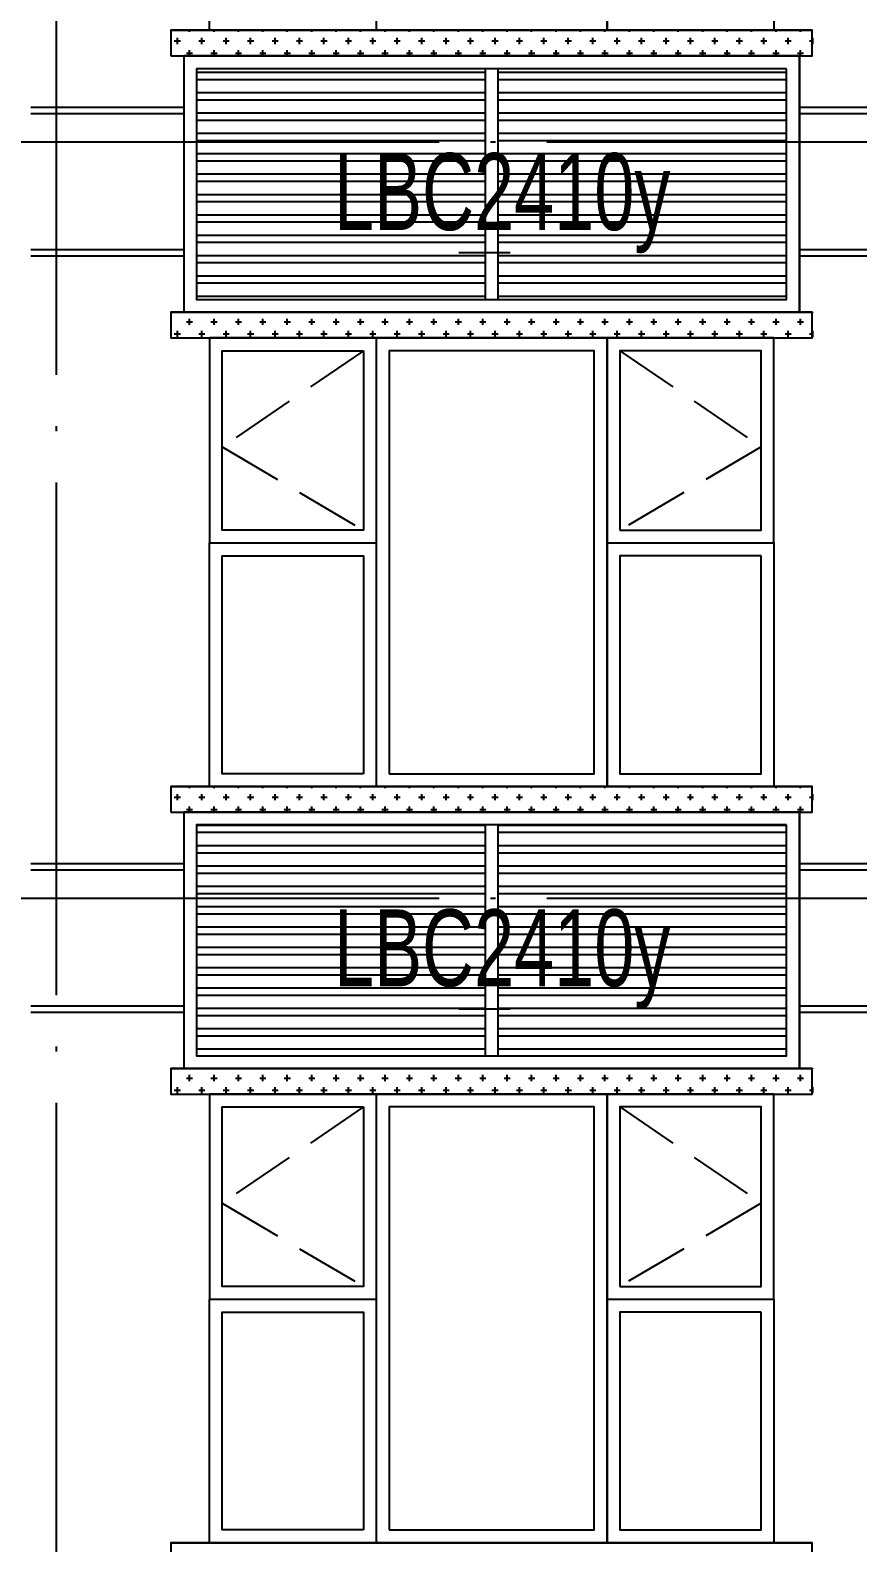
# Model space of a CAD drawing. Extents: x -12446 to 284554, y -295110 to 165007.
# Drawn here: x 58300 to 61526, y -237269 to -231369 of the extents above; entities that cross this region are included whole.
import ezdxf
from ezdxf.enums import TextEntityAlignment as Align

# ---------------------------------------------------------------- set-up
doc = ezdxf.new("R2010")
doc.units = 0
doc.header["$LTSCALE"] = 1000
doc.linetypes.add('AX-14-E$0$AX-85-M02$0$DASH', pattern=[0.35, 0.25, -0.1])
doc.linetypes.add('AX-14-E$0$DOTE', pattern=[2.42, 2, -0.2, 0.02, -0.2])
doc.layers.get('0').update_dxf_attribs({"linetype": 'CONTINUOUS'})
doc.layers.get('Defpoints').update_dxf_attribs({"linetype": 'CONTINUOUS'})
for name, color, linetype in [('A-Anno-Note', 241, 'CONTINUOUS'), ('AX-14-comp-tc$0$AX-T-LMCZ-Z$0$AX-13-E01-E03$0$A-Detl-Patt', 8, 'CONTINUOUS'), ('AX-14-E$0$A-Detl-Fine', 152, 'CONTINUOUS'), ('AX-14-E$0$A-Detl-Patt', 8, 'CONTINUOUS'), ('AX-14-E$0$A-Detl-Thin', 131, 'CONTINUOUS'), ('AX-14-E$0$A-Wind-Iden', 11, 'CONTINUOUS')]:
    doc.layers.add(name, color=color, linetype=linetype)
doc.layers.add('AX-14-E$0$A-Grid', color=222, linetype='AX-14-E$0$DOTE', plot=False)
doc.styles.add('AX-14-E$0$_TCH_DIM', font='JZFZ_ENA', dxfattribs={"width": 0.7, "bigfont": 'JZFZ_CNB'})

# ---------------------------------------------------------------- blocks, each defined once
blk = doc.blocks.new('AX-14-E$0$A$C7DED0338')
at = {"layer": 'AX-14-E$0$A-Detl-Patt'}
h = blk.add_hatch(dxfattribs=at)
h.set_pattern_fill('STEEL', color=256, scale=50, angle=135)
h.set_pattern_definition([(180, (-13688.06, -342499.556), (-7e-15, -79.375), []), (180, (-13716.125, -342527.62), (-7e-15, -79.375), [])])
h.paths.add_polyline_path([(650, 1050), (650, 150), (1775, 150), (1775, 1050)])
h = blk.add_hatch(dxfattribs=at)
h.set_pattern_fill('STEEL', color=256, scale=50, angle=135)
h.set_pattern_definition([(180, (-12613.06, -342499.556), (-7e-15, -79.375), []), (180, (-12641.125, -342527.62), (-7e-15, -79.375), [])])
h.paths.add_polyline_path([(1825, 1050), (1825, 150), (2950, 150), (2950, 1050)])
at = {"layer": 'AX-14-E$0$A-Detl-Fine'}
for points in [[(1300, 2900), (1300, 2200), (750, 2200), (750, 2900), (1300, 2900)], [(1400, 1250), (2200, 1250), (2200, 2900), (1400, 2900), (1400, 1250)]]:
    blk.add_lwpolyline(points, dxfattribs=at)
for points in [[(2300, 2200), (2850, 2200), (2850, 2900), (2300, 2900)], [(1300, 1250), (750, 1250), (750, 2100), (1300, 2100)], [(2850, 2100), (2300, 2100), (2300, 1250), (2850, 1250)], [(600, 100), (3000, 100), (3000, 1100), (600, 1100)], [(2950, 1050), (650, 1050), (650, 150), (2950, 150)], [(1825, 1050), (1775, 1050), (1775, 150), (1825, 150)]]:
    blk.add_lwpolyline(points, close=True, dxfattribs=at)
at = {"layer": 'AX-14-E$0$A-Detl-Patt', "linetype": 'AX-14-E$0$AX-85-M02$0$DASH'}
for points in [[(1300, 2900), (750, 2525), (1300, 2200)], [(2300, 2900), (2850, 2525), (2300, 2200)]]:
    blk.add_lwpolyline(points, dxfattribs=at)
at = {"layer": 'AX-14-E$0$A-Detl-Thin'}
for p, q in [((700, 2950), (2900, 2950)), ((550, 1200), (3050, 1200)), ((550, 1100), (3050, 1100)), ((550, 1100), (600, 1100)), ((600, 1100), (600, 100)), ((3000, 1100), (3000, 100)), ((550, 100), (3050, 100)), ((550, 0), (3050, 0))]:
    blk.add_line(p, q, dxfattribs=at)
for points in [[(1350, 2950), (700, 2950), (700, 2150), (1350, 2150)], [(2250, 2150), (2250, 2950), (1350, 2950)], [(1350, 2950), (1350, 1200)], [(700, 1350), (700, 2150), (1350, 2150)], [(2250, 2150), (2900, 2150), (2900, 1200), (700, 1200), (700, 2150)], [(700, 2150), (1350, 2150)], [(2250, 2150), (2900, 2150)], [(3000, 100), (550, 100), (550, 0), (3050, 0), (3050, 100), (3000, 100)]]:
    blk.add_lwpolyline(points, dxfattribs=at)
for points in [[(2250, 2150), (2900, 2150), (2900, 2950), (2250, 2950)], [(2250, 2150), (2250, 1200)], [(550, 1100), (3050, 1100), (3050, 1200), (550, 1200)]]:
    blk.add_lwpolyline(points, close=True, dxfattribs=at)
blk = doc.blocks.new('AX-14-E$0$awrhhrejreyhre')
at = {"layer": 'AX-14-E$0$A-Detl-Patt'}
for p, q in [((144161.3, 176803.8), (144761.3, 176803.8)), ((144161.3, 176778.8), (144761.3, 176778.8)), ((147161.3, 176803.8), (147641.1, 176803.8)), ((147161.3, 176778.8), (147641.1, 176778.8)), ((144161.3, 176248.8), (144761.3, 176248.8)), ((147161.3, 176248.8), (147511.3, 176248.8)), ((144161.3, 176223.8), (144761.3, 176223.8)), ((147161.3, 176223.8), (147511.3, 176223.8)), ((144161.3, 173853.8), (144761.3, 173853.8)), ((144161.3, 173828.8), (144761.3, 173828.8)), ((147161.3, 173853.8), (147641.1, 173853.8)), ((147161.3, 173828.8), (147641.1, 173828.8)), ((144161.3, 173298.8), (144761.3, 173298.8)), ((147161.3, 173298.8), (147511.3, 173298.8)), ((144161.3, 173273.8), (144761.3, 173273.8)), ((147161.3, 173273.8), (147511.3, 173273.8))]:
    blk.add_line(p, q, dxfattribs=at)
blk = doc.blocks.new('AX-14-comp-tc')
at = {"layer": 'AX-14-comp-tc$0$AX-T-LMCZ-Z$0$AX-13-E01-E03$0$A-Detl-Patt'}
h = blk.add_hatch(dxfattribs=at)
h.set_pattern_fill('CROSS', color=256, scale=30)
h.set_pattern_definition([(0, (-86013.83, -450295.72), (47.625, 47.625), [23.8125, -71.4375]), (90, (-86001.926, -450307.63), (-47.625, 47.625), [23.8125, -71.4375])])
h.paths.add_polyline_path([(58697.5, -237791.9), (61197.5, -237791.9), (61197.5, -237891.9), (58697.5, -237891.9)])
h.paths.add_polyline_path([(58697.5, -238891.9), (61197.5, -238891.9), (61197.5, -238991.9), (58697.5, -238991.9)])
h = blk.add_hatch(dxfattribs=at)
h.set_pattern_fill('CROSS', color=256, scale=30)
h.set_pattern_definition([(0, (-86013.83, -453245.72), (47.625, 47.625), [23.8125, -71.4375]), (90, (-86001.926, -453257.63), (-47.625, 47.625), [23.8125, -71.4375])])
h.paths.add_polyline_path([(58697.5, -240741.9), (61197.5, -240741.9), (61197.5, -240841.9), (58697.5, -240841.9)])
h.paths.add_polyline_path([(58697.5, -241841.9), (61197.5, -241841.9), (61197.5, -241941.9), (58697.5, -241941.9)])
blk = doc.blocks.new('AX-14-E$0$JB-WIDR-TAG')
at = {"layer": 'Defpoints'}
blk.add_line((-1.694, -2.375), (0.306, -2.375), dxfattribs=at)
at = {"style": 'AX-14-E$0$_TCH_DIM', "width": 0.7}
blk.add_attdef('WD_TAG', text='', height=3, dxfattribs=at).set_placement((0, 0), align=Align.MIDDLE_CENTER)
blk = doc.blocks.new('AX-14-E$0$wegwgewhrejsr')
at = {"layer": 'AX-14-E$0$A-Wind-Iden', "xscale": 100, "yscale": 100, "zscale": 100, "rotation": 3.415094585006376e-08}
for p in [(145999.2, 176474.5), (145999.2, 173524.5)]:
    blk.add_blockref('AX-14-E$0$JB-WIDR-TAG', p, dxfattribs=at).add_auto_attribs({'WD_TAG': 'LBC2410y'})
blk = doc.blocks.new('AX-14-E')
at = {"layer": 'AX-14-E$0$A-Grid'}
for p, q in [((58401.6, -199253.6), (58401.6, -263482.7)), ((55473.5, -231804.4), (94520.7, -231804.4))]:
    blk.add_line(p, q, dxfattribs=at)
at = {"layer": 'AX-14-E$0$A-Detl-Thin'}
blk.add_blockref('AX-14-E$0$A$C7DED0338', (58298.5, -238469.4), dxfattribs=at)
blk.add_blockref('AX-14-E$0$A$C7DED0338', (58298.5, -235519.4), dxfattribs=at)
at = {"layer": 'AX-14-E$0$A-Grid'}
blk.add_line((55473.5, -234754.4), (94520.7, -234754.4), dxfattribs=at)
at = {"layer": 'AX-14-E$0$A-Detl-Thin'}
blk.add_blockref('AX-14-E$0$A$C7DED0338', (58298.5, -232569.4), dxfattribs=at)
for name, p in [('AX-14-comp-tc', (152.8, 6422.5)), ('AX-14-E$0$wegwgewhrejsr', (-85859.7, -408473.3))]:
    blk.add_blockref(name, p, dxfattribs=at)
at = {"layer": 'AX-14-E$0$A-Detl-Thin', "color": 6}
blk.add_blockref('AX-14-E$0$awrhhrejreyhre', (-85859.7, -408473.3), dxfattribs=at)

msp = doc.modelspace()

# ---------------------------------------------------------------- block references
at = {"layer": 'A-Anno-Note'}
msp.add_blockref('AX-14-E', (0, 0), dxfattribs=at)

doc.saveas('drawing.dxf')
